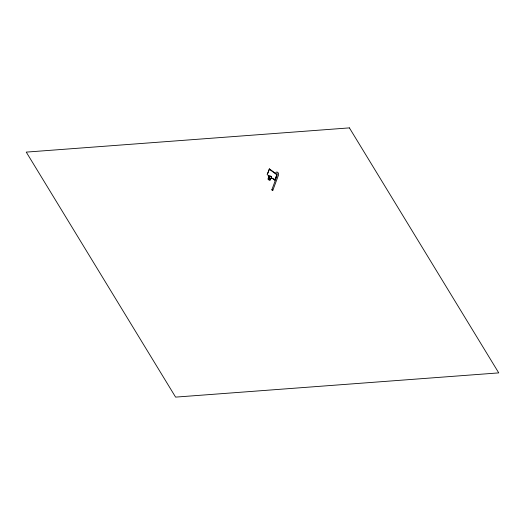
<?xml version="1.0" encoding="UTF-8"?>
<svg xmlns="http://www.w3.org/2000/svg" width="525" height="525" viewBox="0 0 525 525"><rect width="100%" height="100%" fill="white"/><g stroke="black" fill="none" stroke-linecap="round" stroke-linejoin="round"><path stroke-width="0.79" d="M277.088 175.731L271.852 189.807L272.226 190.312L272.869 190.214L278.112 176.131C279.385 174.339 278.23 170.855 275.697 172.39M272.869 190.214L272.626 189.774M269.01 175.967L267.107 174.569L269.45 168.919L277.056 174.517L274.713 180.167L271.543 177.837M267.671 173.703L269.45 168.919M268.623 177.693L268.715 177.457A1.713 1.03 20.4 0 1 269.725 175.967A1.713 1.03 20.4 0 1 271.668 177.699A1.713 1.03 20.4 0 1 269.049 177.713L268.662 177.68A3.557 1.837 -42.5 0 1 268.367 179.438L268.347 179.438A3.563 1.844 -42.5 0 0 268.662 177.804L268.623 177.693A1.713 1.03 20.4 0 1 269.633 176.203A1.713 1.03 20.4 0 1 271.582 177.936A1.713 1.03 20.4 0 1 268.964 177.949L268.662 177.68L268.951 178.06A3.563 1.221 -53.7 0 1 268.564 179.629A1.194 0.722 20.4 0 0 270.086 179.911A1.194 0.722 20.4 0 0 270.204 178.953M268.938 177.968L268.748 177.443M271.012 176.203L271.281 176.813M270.729 176.229L271.182 176.551M271.359 178.054L271.274 178.283A3.577 2.402 67.5 0 0 270.237 179.839L270.191 179.858A1.221 0.735 20.4 0 1 268.564 179.629L268.347 179.438A1.221 0.735 20.4 0 1 268.577 178.421A1.194 0.722 20.4 0 0 268.367 179.438M274.713 180.167L277.056 174.517M271.852 189.807L272.226 189.65M271.313 178.31L271.281 178.283A3.557 2.566 58.7 0 0 270.191 179.858L270.211 179.872A1.221 0.735 20.4 0 0 270.007 178.749M268.564 179.629L268.577 179.622A3.557 1.221 -53.7 0 0 268.964 177.949M276.878 173.158L277.377 173.322M269.141 169.102L276.747 174.7M270.874 176.288L271.418 176.728M272.829 178.369L274.47 179.576M349.401 127.883L26.25 152.112L175.599 397.117L498.75 372.888L349.401 127.883"/></g></svg>
